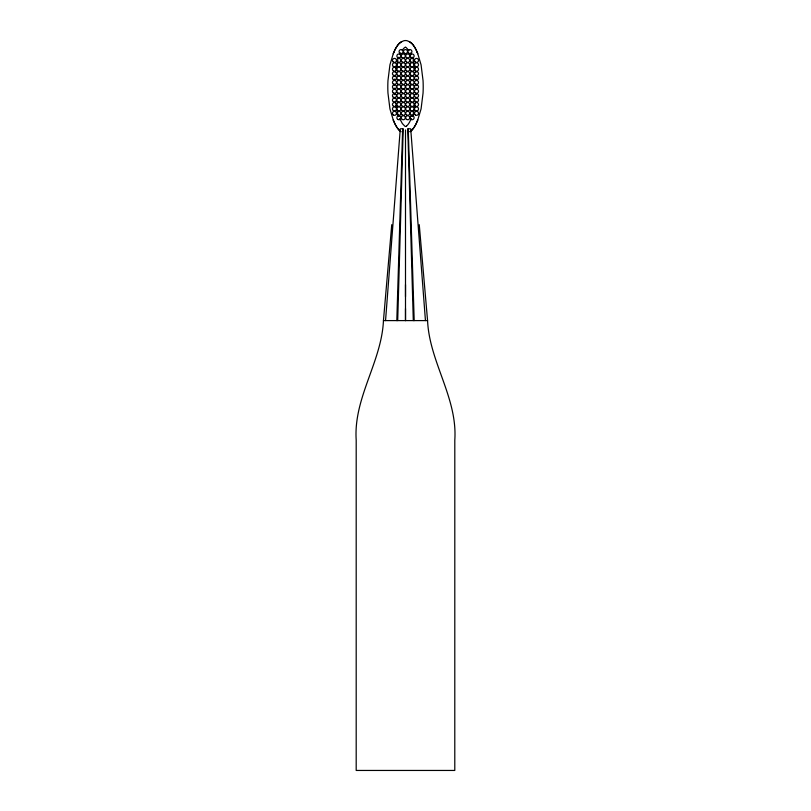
<?xml version="1.0" encoding="UTF-8"?>
<svg xmlns="http://www.w3.org/2000/svg" width="811" height="811" viewBox="0 0 811 811"><rect width="100%" height="100%" fill="white"/><g stroke="black" fill="none" stroke-linecap="round" stroke-linejoin="round"><path stroke-width="1.22" d="M405.5 308.616L405.5 320.598L405.5 129.953M405.5 296.623L405.5 284.631M394.43 85.55L394.45 84.253M416.56 89.463L416.58 88.156M397.704 320.598L403.219 128.756M396.812 320.598L402.661 128.756L401.273 128.756M391.743 224.677L383.451 320.598C381.596 361.949 353.393 397.775 356.191 440.089L356.191 770.45L454.789 770.45L454.809 440.089C457.617 397.775 429.384 361.949 427.569 320.598L419.257 224.677M394.602 80.35L394.683 79.052M416.327 94.664L416.408 93.366M385.549 320.598L400.289 128.756M394.896 76.447L395.028 75.159M415.982 98.557L416.114 97.269M395.332 72.564L395.717 69.989M415.678 101.152L415.303 103.727M395.93 68.702L396.66 65.002M415.08 105.014L414.472 108.147M396.792 64.434L397.826 60.46M414.218 109.282L413.184 113.256M398.353 58.787L398.921 57.125M412.667 114.929L412.089 116.591M393.599 52.603L389.939 64.809L387.962 80.613A120.322 120.322 0 0 0 387.962 93.093L389.939 108.897L393.588 121.113M417.412 121.113L421.071 108.907L423.048 93.103A120.322 120.322 0 0 0 423.048 80.613L421.071 64.819L417.422 52.603M411.309 118.588L409.545 122.177A22.465 22.465 0 0 1 409.038 123.008L408.815 123.353A13.878 13.878 0 0 1 406.808 125.806L406.301 126.161M399.914 54.631L400.593 53.181M417.777 53.759A33.687 33.687 0 0 0 413.509 45.436A17.406 17.406 0 0 0 411.177 42.983A11.607 11.607 0 0 0 409.575 41.787L407.173 40.753A6.934 6.934 0 0 0 403.837 40.753L401.435 41.787A11.607 11.607 0 0 0 399.843 42.983A17.396 17.396 0 0 0 397.562 45.487A33.677 33.677 0 0 0 393.244 53.759M409.727 128.756L408.237 128.756L414.188 320.598M383.431 320.598L427.569 320.598M405.064 126.384L402.347 123.566L399.701 118.578M405.946 47.332L408.967 50.596M410.417 53.181L411.096 54.641M412.089 57.135L412.667 58.797M398.921 116.581L398.343 114.919M413.184 60.47L414.218 64.444M397.826 113.246L396.792 109.272M414.35 65.012L415.08 68.712M396.538 108.137L395.93 105.004M415.303 69.999L415.678 72.574M395.707 103.717L395.332 101.142M415.982 75.159L416.114 76.457M394.896 97.259L395.028 98.557M410.711 128.756L425.451 320.598M416.327 79.052L416.408 80.35M394.602 93.366L394.683 94.664M407.781 128.756L413.296 320.598M416.56 84.253L416.58 85.561M394.43 88.156L394.45 89.463M399.661 130.885A27.868 27.868 0 0 1 393.811 121.032M400.34 131.149A11.719 11.719 0 0 1 399.843 130.723A17.406 17.406 0 0 1 397.562 128.229A33.687 33.687 0 0 1 393.234 119.957M411.167 130.733A11.607 11.607 0 0 1 409.859 131.747A11.719 11.719 0 0 0 411.167 130.723A17.396 17.396 0 0 0 413.448 128.229A33.677 33.677 0 0 0 417.777 119.957M411.349 42.831A27.868 27.868 0 0 1 417.199 52.685M409.139 41.523A11.719 11.719 0 0 1 411.167 42.993M417.199 121.042A27.858 27.858 0 0 1 411.349 130.885M401.141 131.737A11.607 11.607 0 0 1 399.843 130.723M393.811 52.674A27.858 27.858 0 0 1 399.661 42.821M399.843 42.983A11.719 11.719 0 0 1 401.871 41.523M405.5 47.139A1.815 1.815 0 0 0 405.034 47.352A3.903 3.903 0 0 0 404.689 47.565L404.273 47.89A13.878 13.878 0 0 0 402.215 50.373M406.331 126.202A1.531 1.531 0 0 1 405.774 126.557M415.364 88.5A2.007 2.007 0 0 0 418.527 87.041A2.007 2.007 0 0 0 415.678 85.033A2.007 2.007 0 0 0 415.364 88.5M393.315 88.5A2.007 2.007 0 0 0 396.478 87.041A2.007 2.007 0 0 0 393.629 85.033A2.007 2.007 0 0 0 393.315 88.5M393.467 84.192A2.007 2.007 0 0 0 396.488 82.448A2.007 2.007 0 0 0 393.467 80.705A2.007 2.007 0 0 0 393.467 84.192M393.467 79.782A2.007 2.007 0 0 0 396.488 78.038A2.007 2.007 0 0 0 393.467 76.295A2.007 2.007 0 0 0 393.467 79.782M393.467 75.372A2.007 2.007 0 0 0 396.488 73.629A2.007 2.007 0 0 0 393.467 71.885A2.007 2.007 0 0 0 393.467 75.372M393.467 70.962A2.007 2.007 0 0 0 396.488 69.219A2.007 2.007 0 0 0 393.467 67.475A2.007 2.007 0 0 0 393.467 70.962M393.315 66.451A2.007 2.007 0 0 0 396.478 64.992A2.007 2.007 0 0 0 393.629 62.984A2.007 2.007 0 0 0 393.315 66.451M393.315 62.041A2.007 2.007 0 0 0 396.478 60.582A2.007 2.007 0 0 0 393.629 58.574A2.007 2.007 0 0 0 393.315 62.041M415.516 84.192A2.007 2.007 0 0 0 418.537 82.448A2.007 2.007 0 0 0 415.516 80.705A2.007 2.007 0 0 0 415.516 84.192M415.516 79.782A2.007 2.007 0 0 0 418.537 78.038A2.007 2.007 0 0 0 415.516 76.295A2.007 2.007 0 0 0 415.516 79.782M415.516 70.962A2.007 2.007 0 0 0 418.537 69.219A2.007 2.007 0 0 0 415.516 67.475A2.007 2.007 0 0 0 415.516 70.962M415.516 75.372A2.007 2.007 0 0 0 418.537 73.629A2.007 2.007 0 0 0 415.516 71.885A2.007 2.007 0 0 0 415.516 75.372M415.364 66.451A2.007 2.007 0 0 0 418.527 64.992A2.007 2.007 0 0 0 415.678 62.984A2.007 2.007 0 0 0 415.364 66.451M415.364 62.041A2.007 2.007 0 0 0 418.527 60.582A2.007 2.007 0 0 0 415.678 58.574A2.007 2.007 0 0 0 415.364 62.041M393.315 92.91A2.007 2.007 0 0 0 396.478 91.45A2.007 2.007 0 0 0 393.629 89.443A2.007 2.007 0 0 0 393.315 92.91M415.364 92.91A2.007 2.007 0 0 0 418.527 91.45A2.007 2.007 0 0 0 415.678 89.443A2.007 2.007 0 0 0 415.364 92.91M415.516 97.421A2.007 2.007 0 0 0 418.537 95.678A2.007 2.007 0 0 0 415.516 93.934A2.007 2.007 0 0 0 415.516 97.421M393.315 97.32A2.007 2.007 0 0 0 396.478 95.86A2.007 2.007 0 0 0 393.629 93.853A2.007 2.007 0 0 0 393.315 97.32M393.467 101.831A2.007 2.007 0 0 0 396.488 100.088A2.007 2.007 0 0 0 393.467 98.344A2.007 2.007 0 0 0 393.467 101.831M415.516 101.831A2.007 2.007 0 0 0 418.537 100.088A2.007 2.007 0 0 0 415.516 98.344A2.007 2.007 0 0 0 415.516 101.831M415.516 106.241A2.007 2.007 0 0 0 418.537 104.497A2.007 2.007 0 0 0 415.516 102.754A2.007 2.007 0 0 0 415.516 106.241M393.467 106.241A2.007 2.007 0 0 0 396.488 104.497A2.007 2.007 0 0 0 393.467 102.754A2.007 2.007 0 0 0 393.467 106.241M393.467 110.651A2.007 2.007 0 0 0 396.488 108.907A2.007 2.007 0 0 0 393.467 107.164A2.007 2.007 0 0 0 393.467 110.651M415.516 110.651A2.007 2.007 0 0 0 418.537 108.907A2.007 2.007 0 0 0 415.516 107.164A2.007 2.007 0 0 0 415.516 110.651M415.516 115.061A2.007 2.007 0 0 0 418.537 113.317A2.007 2.007 0 0 0 415.516 111.583A2.007 2.007 0 0 0 415.516 115.061M393.315 114.959A2.007 2.007 0 0 0 396.478 113.499A2.007 2.007 0 0 0 393.629 111.492A2.007 2.007 0 0 0 393.315 114.959M397.877 119.47A2.007 2.007 0 0 0 400.898 117.727A2.007 2.007 0 0 0 397.877 115.993A2.007 2.007 0 0 0 397.877 119.47M411.106 119.47A2.007 2.007 0 0 0 414.127 117.727A2.007 2.007 0 0 0 411.106 115.993A2.007 2.007 0 0 0 411.106 119.47M406.696 119.47A2.007 2.007 0 0 0 409.717 117.727A2.007 2.007 0 0 0 406.696 115.993A2.007 2.007 0 0 0 406.696 119.47M402.286 119.47A2.007 2.007 0 0 0 405.307 117.727A2.007 2.007 0 0 0 402.286 115.993A2.007 2.007 0 0 0 402.286 119.47M402.286 115.061A2.007 2.007 0 0 0 405.307 113.317A2.007 2.007 0 0 0 402.286 111.583A2.007 2.007 0 0 0 402.286 115.061M406.696 115.061A2.007 2.007 0 0 0 409.717 113.317A2.007 2.007 0 0 0 406.696 111.583A2.007 2.007 0 0 0 406.696 115.061M411.106 115.061A2.007 2.007 0 0 0 414.127 113.317A2.007 2.007 0 0 0 411.106 111.583A2.007 2.007 0 0 0 411.106 115.061M397.877 115.061A2.007 2.007 0 0 0 400.898 113.317A2.007 2.007 0 0 0 397.877 111.583A2.007 2.007 0 0 0 397.877 115.061M397.877 110.651A2.007 2.007 0 0 0 400.898 108.907A2.007 2.007 0 0 0 397.877 107.164A2.007 2.007 0 0 0 397.877 110.651M411.106 110.651A2.007 2.007 0 0 0 414.127 108.907A2.007 2.007 0 0 0 411.106 107.164A2.007 2.007 0 0 0 411.106 110.651M406.696 110.651A2.007 2.007 0 0 0 409.717 108.907A2.007 2.007 0 0 0 406.696 107.164A2.007 2.007 0 0 0 406.696 110.651M402.286 110.651A2.007 2.007 0 0 0 405.307 108.907A2.007 2.007 0 0 0 402.286 107.164A2.007 2.007 0 0 0 402.286 110.651M402.286 106.241A2.007 2.007 0 0 0 405.307 104.497A2.007 2.007 0 0 0 402.286 102.754A2.007 2.007 0 0 0 402.286 106.241M406.696 106.241A2.007 2.007 0 0 0 409.717 104.497A2.007 2.007 0 0 0 406.696 102.754A2.007 2.007 0 0 0 406.696 106.241M411.106 106.241A2.007 2.007 0 0 0 414.127 104.497A2.007 2.007 0 0 0 411.106 102.754A2.007 2.007 0 0 0 411.106 106.241M397.877 106.241A2.007 2.007 0 0 0 400.898 104.497A2.007 2.007 0 0 0 397.877 102.754A2.007 2.007 0 0 0 397.877 106.241M397.877 101.831A2.007 2.007 0 0 0 400.898 100.088A2.007 2.007 0 0 0 397.877 98.344A2.007 2.007 0 0 0 397.877 101.831M411.106 101.831A2.007 2.007 0 0 0 414.127 100.088A2.007 2.007 0 0 0 411.106 98.344A2.007 2.007 0 0 0 411.106 101.831M406.696 101.831A2.007 2.007 0 0 0 409.717 100.088A2.007 2.007 0 0 0 406.696 98.344A2.007 2.007 0 0 0 406.696 101.831M402.286 101.831A2.007 2.007 0 0 0 405.307 100.088A2.007 2.007 0 0 0 402.286 98.344A2.007 2.007 0 0 0 402.286 101.831M402.286 97.421A2.007 2.007 0 0 0 405.307 95.678A2.007 2.007 0 0 0 402.286 93.934A2.007 2.007 0 0 0 402.286 97.421M406.696 97.421A2.007 2.007 0 0 0 409.717 95.678A2.007 2.007 0 0 0 406.696 93.934A2.007 2.007 0 0 0 406.696 97.421M411.106 97.421A2.007 2.007 0 0 0 414.127 95.678A2.007 2.007 0 0 0 411.106 93.934A2.007 2.007 0 0 0 411.106 97.421M397.877 97.421A2.007 2.007 0 0 0 400.898 95.678A2.007 2.007 0 0 0 397.877 93.934A2.007 2.007 0 0 0 397.877 97.421M397.877 93.012A2.007 2.007 0 0 0 400.898 91.268A2.007 2.007 0 0 0 397.877 89.524A2.007 2.007 0 0 0 397.877 93.012M411.106 93.012A2.007 2.007 0 0 0 414.127 91.268A2.007 2.007 0 0 0 411.106 89.524A2.007 2.007 0 0 0 411.106 93.012M406.696 93.012A2.007 2.007 0 0 0 409.717 91.268A2.007 2.007 0 0 0 406.696 89.524A2.007 2.007 0 0 0 406.696 93.012M402.286 93.012A2.007 2.007 0 0 0 405.307 91.268A2.007 2.007 0 0 0 402.286 89.524A2.007 2.007 0 0 0 402.286 93.012M402.134 88.5A2.007 2.007 0 0 0 405.297 87.041A2.007 2.007 0 0 0 402.449 85.033A2.007 2.007 0 0 0 402.134 88.5M406.544 88.5A2.007 2.007 0 0 0 409.707 87.041A2.007 2.007 0 0 0 406.858 85.033A2.007 2.007 0 0 0 406.544 88.5M410.954 88.5A2.007 2.007 0 0 0 414.117 87.041A2.007 2.007 0 0 0 411.268 85.033A2.007 2.007 0 0 0 410.954 88.5M397.725 88.5A2.007 2.007 0 0 0 400.887 87.041A2.007 2.007 0 0 0 398.039 85.033A2.007 2.007 0 0 0 397.725 88.5M410.954 84.091A2.007 2.007 0 0 0 414.117 82.631A2.007 2.007 0 0 0 411.268 80.624A2.007 2.007 0 0 0 410.954 84.091M406.544 84.091A2.007 2.007 0 0 0 409.707 82.631A2.007 2.007 0 0 0 406.858 80.624A2.007 2.007 0 0 0 406.544 84.091M402.134 84.091A2.007 2.007 0 0 0 405.297 82.631A2.007 2.007 0 0 0 402.449 80.624A2.007 2.007 0 0 0 402.134 84.091M397.725 84.091A2.007 2.007 0 0 0 400.887 82.631A2.007 2.007 0 0 0 398.039 80.624A2.007 2.007 0 0 0 397.725 84.091M410.954 79.681A2.007 2.007 0 0 0 414.117 78.221A2.007 2.007 0 0 0 411.268 76.214A2.007 2.007 0 0 0 410.954 79.681M406.544 79.681A2.007 2.007 0 0 0 409.707 78.221A2.007 2.007 0 0 0 406.858 76.214A2.007 2.007 0 0 0 406.544 79.681M402.134 79.681A2.007 2.007 0 0 0 405.297 78.221A2.007 2.007 0 0 0 402.449 76.214A2.007 2.007 0 0 0 402.134 79.681M397.725 79.681A2.007 2.007 0 0 0 400.887 78.221A2.007 2.007 0 0 0 398.039 76.214A2.007 2.007 0 0 0 397.725 79.681M411.106 75.372A2.007 2.007 0 0 0 414.127 73.629A2.007 2.007 0 0 0 411.106 71.885A2.007 2.007 0 0 0 411.106 75.372M406.544 75.271A2.007 2.007 0 0 0 409.707 73.811A2.007 2.007 0 0 0 406.858 71.804A2.007 2.007 0 0 0 406.544 75.271M402.134 75.271A2.007 2.007 0 0 0 405.297 73.811A2.007 2.007 0 0 0 402.449 71.804A2.007 2.007 0 0 0 402.134 75.271M397.877 75.372A2.007 2.007 0 0 0 400.898 73.629A2.007 2.007 0 0 0 397.877 71.885A2.007 2.007 0 0 0 397.877 75.372M411.106 70.962A2.007 2.007 0 0 0 414.127 69.219A2.007 2.007 0 0 0 411.106 67.475A2.007 2.007 0 0 0 411.106 70.962M406.544 70.861A2.007 2.007 0 0 0 409.707 69.401A2.007 2.007 0 0 0 406.858 67.394A2.007 2.007 0 0 0 406.544 70.861M402.134 70.861A2.007 2.007 0 0 0 405.297 69.401A2.007 2.007 0 0 0 402.449 67.394A2.007 2.007 0 0 0 402.134 70.861M397.877 70.962A2.007 2.007 0 0 0 400.898 69.219A2.007 2.007 0 0 0 397.877 67.475A2.007 2.007 0 0 0 397.877 70.962M411.106 66.543A2.007 2.007 0 0 0 414.127 64.809A2.007 2.007 0 0 0 411.106 63.065A2.007 2.007 0 0 0 411.106 66.543M406.544 66.451A2.007 2.007 0 0 0 409.707 64.992A2.007 2.007 0 0 0 406.858 62.984A2.007 2.007 0 0 0 406.544 66.451M402.134 66.451A2.007 2.007 0 0 0 405.297 64.992A2.007 2.007 0 0 0 402.449 62.984A2.007 2.007 0 0 0 402.134 66.451M397.877 66.543A2.007 2.007 0 0 0 400.898 64.809A2.007 2.007 0 0 0 397.877 63.065A2.007 2.007 0 0 0 397.877 66.543M410.954 62.041A2.007 2.007 0 0 0 414.117 60.582A2.007 2.007 0 0 0 411.268 58.574A2.007 2.007 0 0 0 410.954 62.041M406.544 62.041A2.007 2.007 0 0 0 409.707 60.582A2.007 2.007 0 0 0 406.858 58.574A2.007 2.007 0 0 0 406.544 62.041M402.134 62.041A2.007 2.007 0 0 0 405.297 60.582A2.007 2.007 0 0 0 402.449 58.574A2.007 2.007 0 0 0 402.134 62.041M397.725 62.041A2.007 2.007 0 0 0 400.887 60.582A2.007 2.007 0 0 0 398.039 58.574A2.007 2.007 0 0 0 397.725 62.041M399.935 53.222A2.007 2.007 0 0 0 403.087 51.752A2.007 2.007 0 0 0 400.249 49.755A2.007 2.007 0 0 0 399.935 53.222M404.344 53.222A2.007 2.007 0 0 0 407.497 51.752A2.007 2.007 0 0 0 404.659 49.755A2.007 2.007 0 0 0 404.344 53.222M408.754 53.222A2.007 2.007 0 0 0 411.917 51.752A2.007 2.007 0 0 0 409.068 49.755A2.007 2.007 0 0 0 408.754 53.222M397.725 57.632A2.007 2.007 0 0 0 400.887 56.162A2.007 2.007 0 0 0 398.039 54.165A2.007 2.007 0 0 0 397.725 57.632M402.134 57.632A2.007 2.007 0 0 0 405.297 56.162A2.007 2.007 0 0 0 402.449 54.165A2.007 2.007 0 0 0 402.134 57.632M406.544 57.632A2.007 2.007 0 0 0 409.707 56.162A2.007 2.007 0 0 0 406.858 54.165A2.007 2.007 0 0 0 406.544 57.632M410.954 57.632A2.007 2.007 0 0 0 414.117 56.162A2.007 2.007 0 0 0 411.268 54.165A2.007 2.007 0 0 0 410.954 57.632"/></g></svg>
